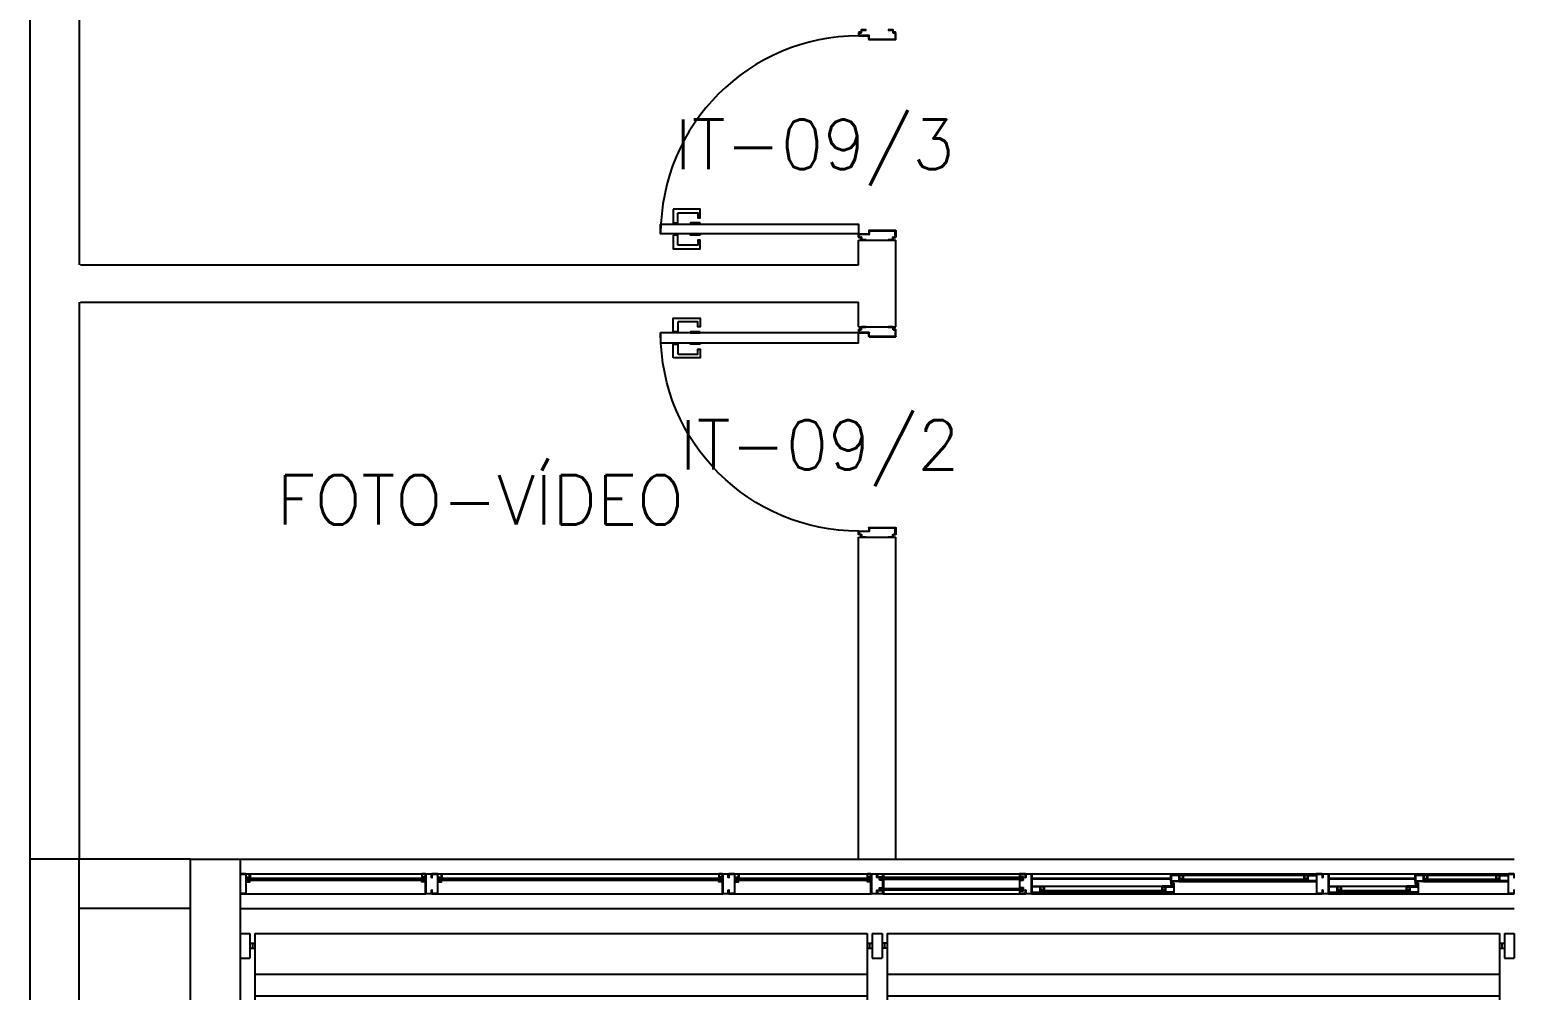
# Model space of a CAD drawing. Header units: millimetres. Extents: x 2686 to 2939, y 1294 to 1441.
# Drawn here: x 2694.27 to 2700.27, y 1421.99 to 1425.87 of the extents above; entities that cross this region are included whole.
import ezdxf

# ---------------------------------------------------------------- set-up
doc = ezdxf.new("R2010")
doc.units = ezdxf.units.MM
doc.linetypes.add('DASHED2', pattern=[0.375, 0.25, -0.125])
for name, color, linetype in [('AR-ALV', 2, 'Continuous'), ('AR-BRISES', 1, 'Continuous'), ('AR-ESQ', 1, 'Continuous'), ('AR-ESTC', 3, 'Continuous'), ('AR-PEITORIL', 1, 'Continuous'), ('AR-PORTA', 1, 'Continuous'), ('BR-LINHAS', 1, 'Continuous'), ('BR-MONTANTE', 242, 'Continuous'), ('BR-PAINEL', 1, 'Continuous'), ('BR-SUPORTE', 1, 'Continuous'), ('BR-TEXTO', 2, 'Continuous'), ('DT-ESQ-BAGUETE-C', 1, 'Continuous'), ('DT-ESQ-BAGUETE-V', 1, 'Continuous'), ('DT-ESQ-CHAPA DOBRADA-V', 1, 'Continuous'), ('DT-ESQ-MARCO-V', 1, 'Continuous'), ('DT-ESQ-PERFIL CADEIRA-C', 2, 'Continuous'), ('DT-ESQ-PERFIL CADEIRA-V', 2, 'Continuous'), ('DT-ESQ-PERFIL U SIMPLES-C', 2, 'Continuous'), ('DT-ESQ-PERFIL U-C', 2, 'Continuous'), ('DT-ESQ-PERFIL U-V', 1, 'Continuous'), ('DT-ESQ-VIDRO-C', 2, 'Continuous'), ('DT-ESQ-VIDRO-V', 71, 'Continuous'), ('DT-TXTMOD', 1, 'Continuous'), ('ENDEREÇO', 2, 'Continuous'), ('maçaneta', 1, 'Continuous'), ('mov', 1, 'Continuous'), ('PM-PERFIL U-C', 2, 'Continuous'), ('pm1', 2, 'Continuous'), ('TEXTO', 2, 'Continuous')]:
    doc.layers.add(name, color=color, linetype=linetype)
doc.styles.add('S10', font='simplex.shx', dxfattribs={"height": 0.1})
doc.styles.add('S12', font='simplex.shx', dxfattribs={"width": 1.1, "height": 0.12})
doc.styles.add('UNB-100', font='simplex.shx', dxfattribs={"height": 0.2})
doc.styles.add('UNB1-100', font='simplex.shx', dxfattribs={"height": 0.2})

# ---------------------------------------------------------------- blocks, each defined once
blk = doc.blocks.new('EF10-P')
at = {"layer": 'DT-ESQ-BAGUETE-C', "ltscale": 0.1}
for points in [[(0.039, -0.075), (0.0255, -0.075), (0.0255, -0.0735), (0.039, -0.0735), (0.039, -0.0615), (0.0255, -0.0615), (0.0255, -0.06), (0.039, -0.06, -0.414214), (0.0405, -0.0615), (0.0405, -0.0735, -0.414214)], [(0.736, -0.075), (0.7495, -0.075), (0.7495, -0.0735), (0.736, -0.0735), (0.736, -0.0615), (0.7495, -0.0615), (0.7495, -0.06), (0.736, -0.06, 0.414214), (0.7345, -0.0615), (0.7345, -0.0735, 0.414214)], [(0.814, -0.075), (0.8005, -0.075), (0.8005, -0.0735), (0.814, -0.0735), (0.814, -0.0615), (0.8005, -0.0615), (0.8005, -0.06), (0.814, -0.06, -0.414214), (0.8155, -0.0615), (0.8155, -0.0735, -0.414214)], [(1.936, -0.075), (1.9495, -0.075), (1.9495, -0.0735), (1.936, -0.0735), (1.936, -0.0615), (1.9495, -0.0615), (1.9495, -0.06), (1.936, -0.06, 0.414214), (1.9345, -0.0615), (1.9345, -0.0735, 0.414214)], [(2.014, -0.075), (2.0005, -0.075), (2.0005, -0.0735), (2.014, -0.0735), (2.014, -0.0615), (2.0005, -0.0615), (2.0005, -0.06), (2.014, -0.06, -0.414214), (2.0155, -0.0615), (2.0155, -0.0735, -0.414214)], [(2.536, -0.075), (2.5495, -0.075), (2.5495, -0.0735), (2.536, -0.0735), (2.536, -0.0615), (2.5495, -0.0615), (2.5495, -0.06), (2.536, -0.06, 0.414214), (2.5345, -0.0615), (2.5345, -0.0735, 0.414214)], [(3.2485, -0.125), (3.235, -0.125), (3.235, -0.1235), (3.248, -0.1235, 0.414214), (3.2485, -0.123), (3.2485, -0.112, 0.414214), (3.248, -0.1115), (3.235, -0.1115), (3.235, -0.11), (3.2485, -0.11, -0.414214), (3.25, -0.1115), (3.25, -0.1235, -0.414214)], [(3.7265, -0.125), (3.74, -0.125), (3.74, -0.1235), (3.727, -0.1235, -0.414214), (3.7265, -0.123), (3.7265, -0.112, -0.414214), (3.727, -0.1115), (3.74, -0.1115), (3.74, -0.11), (3.7265, -0.11, 0.414214), (3.725, -0.1115), (3.725, -0.1235, 0.414214)], [(3.81, -0.08), (3.7965, -0.08), (3.7965, -0.0785), (3.8095, -0.0785, 0.414214), (3.81, -0.078), (3.81, -0.067, 0.414214), (3.8095, -0.0665), (3.7965, -0.0665), (3.7965, -0.065), (3.81, -0.065, -0.414214), (3.8115, -0.0665), (3.8115, -0.0785, -0.414214)], [(4.3015, -0.08), (4.315, -0.08), (4.315, -0.0785), (4.302, -0.0785, -0.414214), (4.3015, -0.078), (4.3015, -0.067, -0.414214), (4.302, -0.0665), (4.315, -0.0665), (4.315, -0.065), (4.3015, -0.065, 0.414214), (4.3, -0.0665), (4.3, -0.0785, 0.414214)], [(4.4485, -0.125), (4.435, -0.125), (4.435, -0.1235), (4.448, -0.1235, 0.414214), (4.4485, -0.123), (4.4485, -0.112, 0.414214), (4.448, -0.1115), (4.435, -0.1115), (4.435, -0.11), (4.4485, -0.11, -0.414214), (4.45, -0.1115), (4.45, -0.1235, -0.414214)], [(4.714, -0.125), (4.7275, -0.125), (4.7275, -0.1235), (4.7145, -0.1235, -0.414214), (4.714, -0.123), (4.714, -0.112, -0.414214), (4.7145, -0.1115), (4.7275, -0.1115), (4.7275, -0.11), (4.714, -0.11, 0.414214), (4.7125, -0.1115), (4.7125, -0.1235, 0.414214)], [(4.7975, -0.08), (4.784, -0.08), (4.784, -0.0785), (4.797, -0.0785, 0.414214), (4.7975, -0.078), (4.7975, -0.067, 0.414214), (4.797, -0.0665), (4.784, -0.0665), (4.784, -0.065), (4.7975, -0.065, -0.414214), (4.799, -0.0665), (4.799, -0.0785, -0.414214)], [(5.0765, -0.08), (5.09, -0.08), (5.09, -0.0785), (5.077, -0.0785, -0.414214), (5.0765, -0.078), (5.0765, -0.067, -0.414214), (5.077, -0.0665), (5.09, -0.0665), (5.09, -0.065), (5.0765, -0.065, 0.414214), (5.075, -0.0665), (5.075, -0.0785, 0.414214)]]:
    blk.add_lwpolyline(points, format="xyb", close=True, dxfattribs=at)
at = {"layer": 'DT-ESQ-BAGUETE-V', "ltscale": 0.1}
for p, q in [((3.2485, -0.11), (3.7265, -0.11)), ((3.81, -0.065), (4.3015, -0.065)), ((4.4485, -0.11), (4.714, -0.11)), ((4.7975, -0.065), (5.0765, -0.065))]:
    blk.add_line(p, q, dxfattribs=at)
at = {"layer": 'DT-ESQ-CHAPA DOBRADA-V', "ltscale": 0.1}
for p, q in [((3.2, -0.077), (3.7615, -0.077)), ((3.2, -0.08), (3.7615, -0.08)), ((4.4, -0.077), (4.749, -0.077)), ((4.4, -0.08), (4.749, -0.08))]:
    blk.add_line(p, q, dxfattribs=at)
at = {"layer": 'DT-ESQ-MARCO-V', "ltscale": 0.1}
for p, q in [((0.0235, -0.06), (0.7515, -0.06)), ((0.7985, -0.06), (1.9515, -0.06)), ((1.9985, -0.06), (2.5515, -0.06)), ((2.5985, -0.06), (3.1515, -0.06)), ((0.0235, -0.14), (0.7515, -0.14)), ((0.7985, -0.14), (1.9515, -0.14)), ((1.9985, -0.14), (2.5515, -0.14)), ((2.5985, -0.14), (3.1515, -0.14))]:
    blk.add_line(p, q, dxfattribs=at)
at = {"layer": 'DT-ESQ-PERFIL CADEIRA-C', "ltscale": 0.1}
for p, q in [((3.7635, -0.0885), (3.81, -0.0885)), ((4.35, -0.0885), (4.3015, -0.0885)), ((4.751, -0.0885), (4.7975, -0.0885)), ((5.125, -0.0885), (5.0765, -0.0885)), ((3.2, -0.1335), (3.2485, -0.1335)), ((3.773, -0.1335), (3.7265, -0.1335)), ((4.4, -0.1335), (4.4485, -0.1335)), ((4.7605, -0.1335), (4.714, -0.1335))]:
    blk.add_line(p, q, dxfattribs=at)
for points in [[(3.2485, -0.135), (3.2, -0.135), (3.2, -0.1335), (3.235, -0.1335, -0.198912), (3.2339, -0.1331, -0.198913), (3.2335, -0.132), (3.2335, -0.112, 0.414214), (3.233, -0.1115), (3.2, -0.1115), (3.2, -0.11), (3.2335, -0.11, -0.414214), (3.235, -0.1115), (3.235, -0.1235), (3.235, -0.125), (3.235, -0.132), (3.2485, -0.132, -1)], [(3.7265, -0.132, 1), (3.7265, -0.135), (3.773, -0.135, 0.414214), (3.775, -0.133), (3.775, -0.112, 0.414214), (3.773, -0.11), (3.7415, -0.11, 0.414214), (3.74, -0.1115), (3.74, -0.132)], [(3.74, -0.1335, 0.198913), (3.7411, -0.1331, 0.198913), (3.7415, -0.132), (3.7415, -0.112, -0.414214), (3.742, -0.1115), (3.773, -0.1115, -0.414214), (3.7735, -0.112), (3.7735, -0.133, -0.414214), (3.773, -0.1335)], [(3.81, -0.087, -1), (3.81, -0.09), (3.7635, -0.09, -0.414214), (3.7615, -0.088), (3.7615, -0.067, -0.414214), (3.7635, -0.065), (3.795, -0.065, -0.414214), (3.7965, -0.0665), (3.7965, -0.087)], [(3.7965, -0.0885, -0.198913), (3.7954, -0.0881, -0.198913), (3.795, -0.087), (3.795, -0.067, 0.414214), (3.7945, -0.0665), (3.7635, -0.0665, 0.414214), (3.763, -0.067), (3.763, -0.088, 0.414214), (3.7635, -0.0885)], [(4.3015, -0.09), (4.35, -0.09), (4.35, -0.0885), (4.315, -0.0885, 0.198912), (4.3161, -0.0881, 0.198913), (4.3165, -0.087), (4.3165, -0.067, -0.414214), (4.317, -0.0665), (4.35, -0.0665), (4.35, -0.065), (4.3165, -0.065, 0.414214), (4.315, -0.0665), (4.315, -0.0785), (4.315, -0.08), (4.315, -0.087), (4.3015, -0.087, 1)], [(4.4485, -0.135), (4.4, -0.135), (4.4, -0.1335), (4.435, -0.1335, -0.198912), (4.4339, -0.1331, -0.198913), (4.4335, -0.132), (4.4335, -0.112, 0.414214), (4.433, -0.1115), (4.4, -0.1115), (4.4, -0.11), (4.4335, -0.11, -0.414214), (4.435, -0.1115), (4.435, -0.1235), (4.435, -0.125), (4.435, -0.132), (4.4485, -0.132, -1)], [(4.714, -0.132, 1), (4.714, -0.135), (4.7605, -0.135, 0.414214), (4.7625, -0.133), (4.7625, -0.112, 0.414214), (4.7605, -0.11), (4.729, -0.11, 0.414214), (4.7275, -0.1115), (4.7275, -0.132)], [(4.7275, -0.1335, 0.198913), (4.7286, -0.1331, 0.198913), (4.729, -0.132), (4.729, -0.112, -0.414214), (4.7295, -0.1115), (4.7605, -0.1115, -0.414214), (4.761, -0.112), (4.761, -0.133, -0.414214), (4.7605, -0.1335)], [(4.7975, -0.087, -1), (4.7975, -0.09), (4.751, -0.09, -0.414214), (4.749, -0.088), (4.749, -0.067, -0.414214), (4.751, -0.065), (4.7825, -0.065, -0.414214), (4.784, -0.0665), (4.784, -0.087)], [(4.784, -0.0885, -0.198913), (4.7829, -0.0881, -0.198913), (4.7825, -0.087), (4.7825, -0.067, 0.414214), (4.782, -0.0665), (4.751, -0.0665, 0.414214), (4.7505, -0.067), (4.7505, -0.088, 0.414214), (4.751, -0.0885)], [(5.0765, -0.09), (5.125, -0.09), (5.125, -0.0885), (5.09, -0.0885, 0.198912), (5.0911, -0.0881, 0.198913), (5.0915, -0.087), (5.0915, -0.067, -0.414214), (5.092, -0.0665), (5.125, -0.0665), (5.125, -0.065), (5.0915, -0.065, 0.414214), (5.09, -0.0665), (5.09, -0.0785), (5.09, -0.08), (5.09, -0.087), (5.0765, -0.087, 1)]]:
    blk.add_lwpolyline(points, format="xyb", close=True, dxfattribs=at)
at = {"layer": 'DT-ESQ-PERFIL CADEIRA-V', "ltscale": 0.1}
for p, q in [((3.795, -0.09), (4.3015, -0.09)), ((4.7825, -0.09), (5.0765, -0.09)), ((3.2485, -0.135), (3.7265, -0.135)), ((4.4485, -0.135), (4.714, -0.135))]:
    blk.add_line(p, q, dxfattribs=at)
at = {"layer": 'DT-ESQ-PERFIL U SIMPLES-C', "ltscale": 0.1}
for points in [[(3.7635, -0.102), (3.7715, -0.102), (3.7715, -0.1005), (3.7635, -0.1005, -0.414214), (3.763, -0.1), (3.763, -0.092, -0.414214), (3.7635, -0.0915), (3.7715, -0.0915), (3.7715, -0.09), (3.7635, -0.09, 0.414214), (3.7615, -0.092), (3.7615, -0.1, 0.414214)], [(3.773, -0.098), (3.765, -0.098), (3.765, -0.0995), (3.773, -0.0995, -0.414214), (3.7735, -0.1), (3.7735, -0.108, -0.414214), (3.773, -0.1085), (3.765, -0.1085), (3.765, -0.11), (3.773, -0.11, 0.414214), (3.775, -0.108), (3.775, -0.1, 0.414214)], [(4.751, -0.102), (4.759, -0.102), (4.759, -0.1005), (4.751, -0.1005, -0.414214), (4.7505, -0.1), (4.7505, -0.092, -0.414214), (4.751, -0.0915), (4.759, -0.0915), (4.759, -0.09), (4.751, -0.09, 0.414214), (4.749, -0.092), (4.749, -0.1, 0.414214)], [(4.7605, -0.098), (4.7525, -0.098), (4.7525, -0.0995), (4.7605, -0.0995, -0.414214), (4.761, -0.1), (4.761, -0.108, -0.414214), (4.7605, -0.1085), (4.7525, -0.1085), (4.7525, -0.11), (4.7605, -0.11, 0.414214), (4.7625, -0.108), (4.7625, -0.1, 0.414214)]]:
    blk.add_lwpolyline(points, format="xyb", close=True, dxfattribs=at)
at = {"layer": 'DT-ESQ-PERFIL U-C', "ltscale": 0.1}
for points in [[(3.175, -0.0615, -0.414214), (3.1765, -0.06), (3.1985, -0.06, -0.414214), (3.2, -0.0615), (3.2, -0.1385, -0.414214), (3.1985, -0.14), (3.1765, -0.14, -0.414214), (3.175, -0.1385), (3.175, -0.125), (3.1765, -0.125), (3.1765, -0.138, 0.414214), (3.177, -0.1385), (3.198, -0.1385, 0.414214), (3.1985, -0.138), (3.1985, -0.062, 0.414214), (3.198, -0.0615), (3.177, -0.0615, 0.414214), (3.1765, -0.062), (3.1765, -0.075), (3.175, -0.075)], [(4.375, -0.0615, 0.414214), (4.3735, -0.06), (4.3515, -0.06, 0.414214), (4.35, -0.0615), (4.35, -0.1385, 0.414214), (4.3515, -0.14), (4.3735, -0.14, 0.414214), (4.375, -0.1385), (4.375, -0.125), (4.3735, -0.125), (4.3735, -0.138, -0.414214), (4.373, -0.1385), (4.352, -0.1385, -0.414214), (4.3515, -0.138), (4.3515, -0.062, -0.414214), (4.352, -0.0615), (4.373, -0.0615, -0.414214), (4.3735, -0.062), (4.3735, -0.075), (4.375, -0.075)], [(4.375, -0.0615, -0.414214), (4.3765, -0.06), (4.3985, -0.06, -0.414214), (4.4, -0.0615), (4.4, -0.1385, -0.414214), (4.3985, -0.14), (4.3765, -0.14, -0.414214), (4.375, -0.1385), (4.375, -0.125), (4.3765, -0.125), (4.3765, -0.138, 0.414214), (4.377, -0.1385), (4.398, -0.1385, 0.414214), (4.3985, -0.138), (4.3985, -0.062, 0.414214), (4.398, -0.0615), (4.377, -0.0615, 0.414214), (4.3765, -0.062), (4.3765, -0.075), (4.375, -0.075)], [(5.15, -0.0615, 0.414214), (5.1485, -0.06), (5.1265, -0.06, 0.414214), (5.125, -0.0615), (5.125, -0.1385, 0.414214), (5.1265, -0.14), (5.1485, -0.14, 0.414214), (5.15, -0.1385), (5.15, -0.125), (5.1485, -0.125), (5.1485, -0.138, -0.414214), (5.148, -0.1385), (5.127, -0.1385, -0.414214), (5.1265, -0.138), (5.1265, -0.062, -0.414214), (5.127, -0.0615), (5.148, -0.0615, -0.414214), (5.1485, -0.062), (5.1485, -0.075), (5.15, -0.075)], [(2.6, -0.1285), (2.6, -0.1385, -0.414214), (2.5985, -0.14), (2.5765, -0.14, -0.414214), (2.575, -0.1385), (2.575, -0.125), (2.5765, -0.125), (2.5765, -0.138, 0.414214), (2.577, -0.1385), (2.598, -0.1385, 0.414214), (2.5985, -0.138), (2.5985, -0.1285), (2.5855, -0.1285, -0.414214), (2.584, -0.127), (2.584, -0.117, -0.414214), (2.5855, -0.1155), (2.5985, -0.1155), (2.5985, -0.0845), (2.5855, -0.0845, -0.414214), (2.584, -0.083), (2.584, -0.073, -0.414214), (2.5855, -0.0715), (2.5985, -0.0715), (2.5985, -0.062, 0.414214), (2.598, -0.0615), (2.577, -0.0615, 0.414214), (2.5765, -0.062), (2.5765, -0.075), (2.575, -0.075), (2.575, -0.0615, -0.414214), (2.5765, -0.06), (2.5985, -0.06, -0.414214), (2.6, -0.0615), (2.6, -0.0715, -0.414214), (2.5985, -0.073), (2.5855, -0.073), (2.5855, -0.083), (2.5985, -0.083), (2.5985, -0.083, -0.414214), (2.6, -0.0845), (2.6, -0.1155, -0.414214), (2.5985, -0.117), (2.5985, -0.117), (2.5855, -0.117), (2.5855, -0.127), (2.5985, -0.127, -0.414214)], [(3.15, -0.1285), (3.15, -0.1385, 0.414214), (3.1515, -0.14), (3.1735, -0.14, 0.414214), (3.175, -0.1385), (3.175, -0.125), (3.1735, -0.125), (3.1735, -0.138, -0.414214), (3.173, -0.1385), (3.152, -0.1385, -0.414214), (3.1515, -0.138), (3.1515, -0.1285), (3.1645, -0.1285, 0.414214), (3.166, -0.127), (3.166, -0.117, 0.414214), (3.1645, -0.1155), (3.1515, -0.1155), (3.1515, -0.0845), (3.1645, -0.0845, 0.414214), (3.166, -0.083), (3.166, -0.073, 0.414214), (3.1645, -0.0715), (3.1515, -0.0715), (3.1515, -0.062, -0.414214), (3.152, -0.0615), (3.173, -0.0615, -0.414214), (3.1735, -0.062), (3.1735, -0.075), (3.175, -0.075), (3.175, -0.0615, 0.414214), (3.1735, -0.06), (3.1515, -0.06, 0.414214), (3.15, -0.0615), (3.15, -0.0715, 0.414214), (3.1515, -0.073), (3.1645, -0.073), (3.1645, -0.083), (3.1515, -0.083), (3.1515, -0.083, 0.414214), (3.15, -0.0845), (3.15, -0.1155, 0.414214), (3.1515, -0.117), (3.1515, -0.117), (3.1645, -0.117), (3.1645, -0.127), (3.1515, -0.127, 0.414214)]]:
    blk.add_lwpolyline(points, format="xyb", close=True, dxfattribs=at)
for points in [[(0.025, -0.0905), (0.025, -0.0905, 0.414214), (0.0235, -0.092), (0.0235, -0.1385), (0.0015, -0.1385), (0.0015, -0.125), (0, -0.125), (0, -0.1385, 0.414214), (0.0015, -0.14), (0.0235, -0.14, 0.414214), (0.025, -0.1385), (0.025, -0.092), (0.0385, -0.092, 1), (0.0385, -0.089), (0.025, -0.089), (0.025, -0.0615, 0.414214), (0.0235, -0.06), (0.0015, -0.06, 0.414214), (0, -0.0615), (0, -0.075), (0.0015, -0.075), (0.0015, -0.0615), (0.0235, -0.0615), (0.0235, -0.089, 0.414214), (0.025, -0.0905), (0.0385, -0.0905)], [(0.75, -0.0905), (0.75, -0.0905, -0.414214), (0.7515, -0.092), (0.7515, -0.1385), (0.7735, -0.1385), (0.7735, -0.125), (0.775, -0.125), (0.775, -0.1385, -0.414214), (0.7735, -0.14), (0.7515, -0.14, -0.414214), (0.75, -0.1385), (0.75, -0.092), (0.7365, -0.092, -1), (0.7365, -0.089), (0.75, -0.089), (0.75, -0.0615, -0.414214), (0.7515, -0.06), (0.7735, -0.06, -0.414214), (0.775, -0.0615), (0.775, -0.075), (0.7735, -0.075), (0.7735, -0.0615), (0.7515, -0.0615), (0.7515, -0.089, -0.414214), (0.75, -0.0905), (0.7365, -0.0905)], [(0.8, -0.0905), (0.8, -0.0905, 0.414214), (0.7985, -0.092), (0.7985, -0.1385), (0.7765, -0.1385), (0.7765, -0.125), (0.775, -0.125), (0.775, -0.1385, 0.414214), (0.7765, -0.14), (0.7985, -0.14, 0.414214), (0.8, -0.1385), (0.8, -0.092), (0.8135, -0.092, 1), (0.8135, -0.089), (0.8, -0.089), (0.8, -0.0615, 0.414214), (0.7985, -0.06), (0.7765, -0.06, 0.414214), (0.775, -0.0615), (0.775, -0.075), (0.7765, -0.075), (0.7765, -0.0615), (0.7985, -0.0615), (0.7985, -0.089, 0.414214), (0.8, -0.0905), (0.8135, -0.0905)], [(1.95, -0.0905), (1.95, -0.0905, -0.414214), (1.9515, -0.092), (1.9515, -0.1385), (1.9735, -0.1385), (1.9735, -0.125), (1.975, -0.125), (1.975, -0.1385, -0.414214), (1.9735, -0.14), (1.9515, -0.14, -0.414214), (1.95, -0.1385), (1.95, -0.092), (1.9365, -0.092, -1), (1.9365, -0.089), (1.95, -0.089), (1.95, -0.0615, -0.414214), (1.9515, -0.06), (1.9735, -0.06, -0.414214), (1.975, -0.0615), (1.975, -0.075), (1.9735, -0.075), (1.9735, -0.0615), (1.9515, -0.0615), (1.9515, -0.089, -0.414214), (1.95, -0.0905), (1.9365, -0.0905)], [(2, -0.0905), (2, -0.0905, 0.414214), (1.9985, -0.092), (1.9985, -0.1385), (1.9765, -0.1385), (1.9765, -0.125), (1.975, -0.125), (1.975, -0.1385, 0.414214), (1.9765, -0.14), (1.9985, -0.14, 0.414214), (2, -0.1385), (2, -0.092), (2.0135, -0.092, 1), (2.0135, -0.089), (2, -0.089), (2, -0.0615, 0.414214), (1.9985, -0.06), (1.9765, -0.06, 0.414214), (1.975, -0.0615), (1.975, -0.075), (1.9765, -0.075), (1.9765, -0.0615), (1.9985, -0.0615), (1.9985, -0.089, 0.414214), (2, -0.0905), (2.0135, -0.0905)], [(2.55, -0.0905), (2.55, -0.0905, -0.414214), (2.5515, -0.092), (2.5515, -0.1385), (2.5735, -0.1385), (2.5735, -0.125), (2.575, -0.125), (2.575, -0.1385, -0.414214), (2.5735, -0.14), (2.5515, -0.14, -0.414214), (2.55, -0.1385), (2.55, -0.092), (2.5365, -0.092, -1), (2.5365, -0.089), (2.55, -0.089), (2.55, -0.0615, -0.414214), (2.5515, -0.06), (2.5735, -0.06, -0.414214), (2.575, -0.0615), (2.575, -0.075), (2.5735, -0.075), (2.5735, -0.0615), (2.5515, -0.0615), (2.5515, -0.089, -0.414214), (2.55, -0.0905), (2.5365, -0.0905)]]:
    blk.add_lwpolyline(points, format="xyb", dxfattribs=at)
at = {"layer": 'DT-ESQ-PERFIL U-V', "ltscale": 0.1}
for p, q in [((3.1985, -0.06), (4.3515, -0.06)), ((4.3985, -0.06), (5.1265, -0.06)), ((3.1985, -0.14), (4.3515, -0.14)), ((4.3985, -0.14), (5.1265, -0.14))]:
    blk.add_line(p, q, dxfattribs=at)
at = {"layer": 'DT-ESQ-VIDRO-C', "ltscale": 0.1}
for points in [[(0.027, -0.087), (0.027, -0.077), (0.748, -0.077), (0.748, -0.087)], [(0.802, -0.087), (0.802, -0.077), (1.948, -0.077), (1.948, -0.087)], [(2.002, -0.087), (2.002, -0.077), (2.548, -0.077), (2.548, -0.087)], [(3.1625, -0.081), (3.1625, -0.075), (2.5875, -0.075), (2.5875, -0.081)], [(4.3125, -0.085), (4.3125, -0.082), (3.799, -0.082), (3.799, -0.085)], [(5.0875, -0.085), (5.0875, -0.082), (4.7865, -0.082), (4.7865, -0.085)], [(3.238, -0.13), (3.238, -0.127), (3.737, -0.127), (3.737, -0.13)], [(4.438, -0.13), (4.438, -0.127), (4.7245, -0.127), (4.7245, -0.13)]]:
    blk.add_lwpolyline(points, close=True, dxfattribs=at)
at = {"layer": 'DT-ESQ-VIDRO-V', "ltscale": 0.1}
blk.add_lwpolyline([(3.1625, -0.119), (3.1625, -0.125), (2.5875, -0.125), (2.5875, -0.119)], close=True, dxfattribs=at)
at = {"layer": 'DT-TXTMOD', "ltscale": 0.1, "style": 'S10', "flags": 3}
for tag, p in [('M01', (0.025, -0.28)), ('M02', (0.3253, -0.28)), ('M03', (0.627, -0.28)), ('M04', (0.9288, -0.28)), ('M05', (1.2306, -0.28)), ('M06', (1.5323, -0.28)), ('M07', (1.8341, -0.28)), ('M08', (2.1359, -0.28)), ('M09', (2.4376, -0.28)), ('M10', (2.7394, -0.28)), ('M11', (3.0412, -0.28)), ('M12', (3.3429, -0.28)), ('M13', (3.6447, -0.28)), ('M14', (3.9464, -0.28)), ('M15', (4.2482, -0.28)), ('M16', (4.55, -0.28)), ('M17', (4.8517, -0.28))]:
    blk.add_attdef(tag, p, '', height=0.1, dxfattribs=at)
blk = doc.blocks.new('BR-MODULO1')
at = {"layer": 'BR-LINHAS'}
for p, q in [((0.06, -0.2648), (2.535, -0.2648)), ((2.615, -0.2648), (5.09, -0.2648)), ((0.06, -0.3524), (2.535, -0.3524)), ((2.615, -0.3524), (5.09, -0.3524)), ((0.06, -0.4147), (2.535, -0.4147)), ((2.615, -0.4147), (5.09, -0.4147))]:
    blk.add_line(p, q, dxfattribs=at)
at = {"layer": 'BR-MONTANTE'}
for p, q in [((0, -0.1), (0, -0.2)), ((0, -0.1), (0.04, -0.1)), ((0.04, -0.1), (0.04, -0.2)), ((2.5547, -0.1), (2.5947, -0.1)), ((2.5547, -0.1), (2.5547, -0.2)), ((2.5947, -0.1), (2.5947, -0.2)), ((5.11, -0.1), (5.11, -0.2)), ((5.11, -0.1), (5.15, -0.1)), ((5.15, -0.1), (5.15, -0.2)), ((0, -0.2), (0.04, -0.2)), ((2.5547, -0.2), (2.5947, -0.2)), ((5.11, -0.2), (5.15, -0.2))]:
    blk.add_line(p, q, dxfattribs=at)
at = {"layer": 'BR-PAINEL'}
for p, q in [((0.06, -0.1), (2.535, -0.1)), ((0.06, -0.1), (0.06, -0.45)), ((2.535, -0.1), (2.535, -0.45)), ((2.615, -0.1), (2.615, -0.45)), ((2.615, -0.1), (5.09, -0.1)), ((5.09, -0.1), (5.09, -0.45)), ((0.06, -0.45), (2.535, -0.45)), ((2.615, -0.45), (5.09, -0.45))]:
    blk.add_line(p, q, dxfattribs=at)
at = {"layer": 'BR-SUPORTE'}
for p, q in [((0.04, -0.14), (0.06, -0.14)), ((0.04, -0.16), (0.06, -0.16)), ((0.05, -0.14), (0.05, -0.16)), ((2.5347, -0.14), (2.5547, -0.14)), ((2.5347, -0.16), (2.5547, -0.16)), ((2.5447, -0.14), (2.5447, -0.16)), ((2.6147, -0.14), (2.5947, -0.14)), ((2.6147, -0.16), (2.5947, -0.16)), ((2.6047, -0.14), (2.6047, -0.16)), ((5.09, -0.14), (5.11, -0.14)), ((5.09, -0.16), (5.11, -0.16)), ((5.1, -0.14), (5.1, -0.16))]:
    blk.add_line(p, q, dxfattribs=at)
blk = doc.blocks.new('PM3')
at = {"layer": 'maçaneta'}
for points in [[(0.02, 0.825), (-0.035, 0.825), (-0.035, 0.715), (0, 0.715), (0, 0.725), (-0.02, 0.725), (-0.02, 0.8035, -0.414214), (-0.0185, 0.805), (0.02, 0.805)], [(0.125, 0.825), (0.07, 0.825), (0.07, 0.805), (0.1085, 0.805, -0.414214), (0.11, 0.8035), (0.11, 0.725), (0.09, 0.725), (0.09, 0.715), (0.125, 0.715)]]:
    blk.add_lwpolyline(points, format="xyb", close=True, dxfattribs=at)
for points in [[(0.02, 0.715), (0.02, 0.755), (0.025, 0.755), (0.025, 0.715)], [(0.07, 0.715), (0.07, 0.755), (0.065, 0.755), (0.065, 0.715)]]:
    blk.add_lwpolyline(points, close=True, dxfattribs=at)
at = {"layer": 'mov'}
blk.add_arc((0.025, 0.075), 0.8, 0, 90, dxfattribs=at)
at = {"layer": 'PM-PERFIL U-C'}
for p, q in [((0, 0.045), (0, 0.0635)), ((0.0015, 0.065), (0.01, 0.065)), ((0.002, 0.063), (0.002, 0.045)), ((0.0105, 0.063), (0.002, 0.063)), ((0.01, 0.065), (0.01, 0.0735)), ((0.0115, 0.075), (0.0235, 0.075)), ((0.012, 0.073), (0.012, 0.0645)), ((0.023, 0.073), (0.012, 0.073)), ((0.023, 0.0335), (0.023, 0.073)), ((0.025, 0.0735), (0.025, 0.034)), ((0.825, 0.0735), (0.825, 0.034)), ((0.8385, 0.075), (0.8265, 0.075)), ((0.827, 0.073), (0.838, 0.073)), ((0.827, 0.0335), (0.827, 0.073)), ((0.838, 0.073), (0.838, 0.0645)), ((0.8395, 0.063), (0.848, 0.063)), ((0.84, 0.065), (0.84, 0.0735)), ((0.8485, 0.065), (0.84, 0.065)), ((0.848, 0.063), (0.848, 0.045)), ((0.85, 0.045), (0.85, 0.0635)), ((0.002, 0.045), (0, 0.045)), ((0.038, 0.032), (0.0245, 0.032)), ((0.0385, 0.034), (0.025, 0.034)), ((0.038, 0.032), (0.038, -0.073)), ((0.04, 0.0325), (0.04, -0.0735)), ((0.81, 0.0325), (0.81, -0.0735)), ((0.8115, 0.034), (0.825, 0.034)), ((0.812, 0.032), (0.8255, 0.032)), ((0.812, 0.032), (0.812, -0.073)), ((0.848, 0.045), (0.85, 0.045)), ((0, -0.045), (0.002, -0.045)), ((0, -0.0635), (0, -0.045)), ((0.002, -0.045), (0.002, -0.063)), ((0.85, -0.045), (0.848, -0.045)), ((0.848, -0.045), (0.848, -0.063)), ((0.85, -0.0635), (0.85, -0.045)), ((0.01, -0.065), (0.0015, -0.065)), ((0.002, -0.063), (0.0105, -0.063)), ((0.01, -0.0735), (0.01, -0.065)), ((0.0385, -0.075), (0.0115, -0.075)), ((0.012, -0.0645), (0.012, -0.073)), ((0.012, -0.073), (0.038, -0.073)), ((0.8115, -0.075), (0.8385, -0.075)), ((0.838, -0.073), (0.812, -0.073)), ((0.838, -0.0645), (0.838, -0.073)), ((0.848, -0.063), (0.8395, -0.063)), ((0.84, -0.0735), (0.84, -0.065)), ((0.84, -0.065), (0.8485, -0.065))]:
    blk.add_line(p, q, dxfattribs=at)
for centre, start, end in [((0.0015, 0.0635), 90, 180), ((0.0115, 0.0735), 90, 180), ((0.0105, 0.0645), 270, 0), ((0.0235, 0.0735), 360, 90), ((0.8265, 0.0735), 90, 180), ((0.8395, 0.0645), 180, 270), ((0.8385, 0.0735), 0, 90), ((0.8485, 0.0635), 0, 90), ((0.0245, 0.0335), 180, 270), ((0.0385, 0.0325), 0, 90), ((0.8115, 0.0325), 90, 180), ((0.8255, 0.0335), 270, 0), ((0.0015, -0.0635), 180, 270), ((0.0115, -0.0735), 180, 270), ((0.0105, -0.0645), 0, 90), ((0.0385, -0.0735), 269.93864, 0), ((0.8115, -0.0735), 180, 270.06136), ((0.8395, -0.0645), 90, 180), ((0.8385, -0.0735), 270, 0), ((0.8485, -0.0635), 270, 0)]:
    blk.add_arc(centre, 0.0015, start, end, dxfattribs=at)
at = {"layer": 'pm1'}
blk.add_lwpolyline([(0.065, 0.875), (0.065, 0.075), (0.025, 0.075), (0.025, 0.875)], close=True, dxfattribs=at)

msp = doc.modelspace()

# ---------------------------------------------------------------- linework, layer by layer
at = {"layer": 'AR-ALV'}
for p, q in [((2694.2707, 1430.8499), (2694.2707, 1422.5249)), ((2694.4707, 1430.8499), (2694.4707, 1424.9249)), ((2697.6207, 1425.0249), (2697.7707, 1425.0249)), ((2697.6207, 1424.9249), (2697.6207, 1425.0249)), ((2697.7707, 1424.6749), (2697.7707, 1425.0249)), ((2694.4766, 1424.9249), (2697.6207, 1424.9249)), ((2694.4707, 1424.7749), (2694.4707, 1422.5249)), ((2694.4766, 1424.7749), (2697.6207, 1424.7749)), ((2697.6207, 1424.6749), (2697.6207, 1424.7749)), ((2697.6207, 1424.6749), (2697.7707, 1424.6749)), ((2697.6207, 1423.8249), (2697.7707, 1423.8249)), ((2697.6207, 1422.5249), (2697.6207, 1423.8249)), ((2697.7707, 1422.5249), (2697.7707, 1423.8249)), ((2694.9207, 1422.5249), (2694.4707, 1422.5249)), ((2697.6207, 1422.5249), (2697.7707, 1422.5249)), ((2694.9207, 1422.3249), (2694.4707, 1422.3249))]:
    msp.add_line(p, q, dxfattribs=at)
at = {"layer": 'AR-ESTC'}
for p, q in [((2694.4707, 1422.5249), (2694.2707, 1422.5249)), ((2694.2707, 1422.5249), (2694.2707, 1421.9249)), ((2694.4707, 1421.9249), (2694.4707, 1422.5249)), ((2694.9207, 1422.5249), (2695.1207, 1422.5249)), ((2694.9207, 1421.9249), (2694.9207, 1422.5249)), ((2695.1207, 1422.5249), (2695.1207, 1421.9249))]:
    msp.add_line(p, q, dxfattribs=at)
at = {"layer": 'AR-PEITORIL'}
for p, q in [((2695.1207, 1422.5249), (2700.2707, 1422.5249)), ((2695.1207, 1422.3249), (2700.2707, 1422.3249))]:
    msp.add_line(p, q, dxfattribs=at)

# ---------------------------------------------------------------- block references
at = {"layer": 'AR-BRISES'}
ref = msp.add_blockref('BR-MODULO1', (2695.1207, 1422.3249), dxfattribs=at)
ref.add_attrib('BR', 'BR1', (2695.2092, 1421.7025), dxfattribs={"layer": 'BR-TEXTO', "height": 0.12, "style": 'S12'})
at = {"layer": 'AR-ESQ', "linetype": 'DASHED2'}
msp.add_blockref('EF10-P', (2695.1207, 1422.5249), dxfattribs=at)
at = {"layer": 'AR-PORTA', "rotation": 90}
msp.add_blockref('PM3', (2697.6957, 1425.0249), dxfattribs=at)
at = {"layer": 'AR-PORTA', "xscale": -1, "rotation": 90}
msp.add_blockref('PM3', (2697.6957, 1424.6749), dxfattribs=at)

# ---------------------------------------------------------------- texts
at = {"layer": 'ENDEREÇO', "style": 'UNB1-100'}
for s, p in [('IT-09/3', (2696.8775, 1425.3119)), ('IT-09/2', (2696.8978, 1424.0984))]:
    msp.add_text(s, height=0.2, dxfattribs=at).set_placement(p)
at = {"layer": 'TEXTO', "style": 'UNB-100'}
msp.add_text('FOTO-VÍDEO', height=0.2, dxfattribs=at).set_placement((2695.2687, 1423.8757))

doc.saveas('drawing.dxf')
